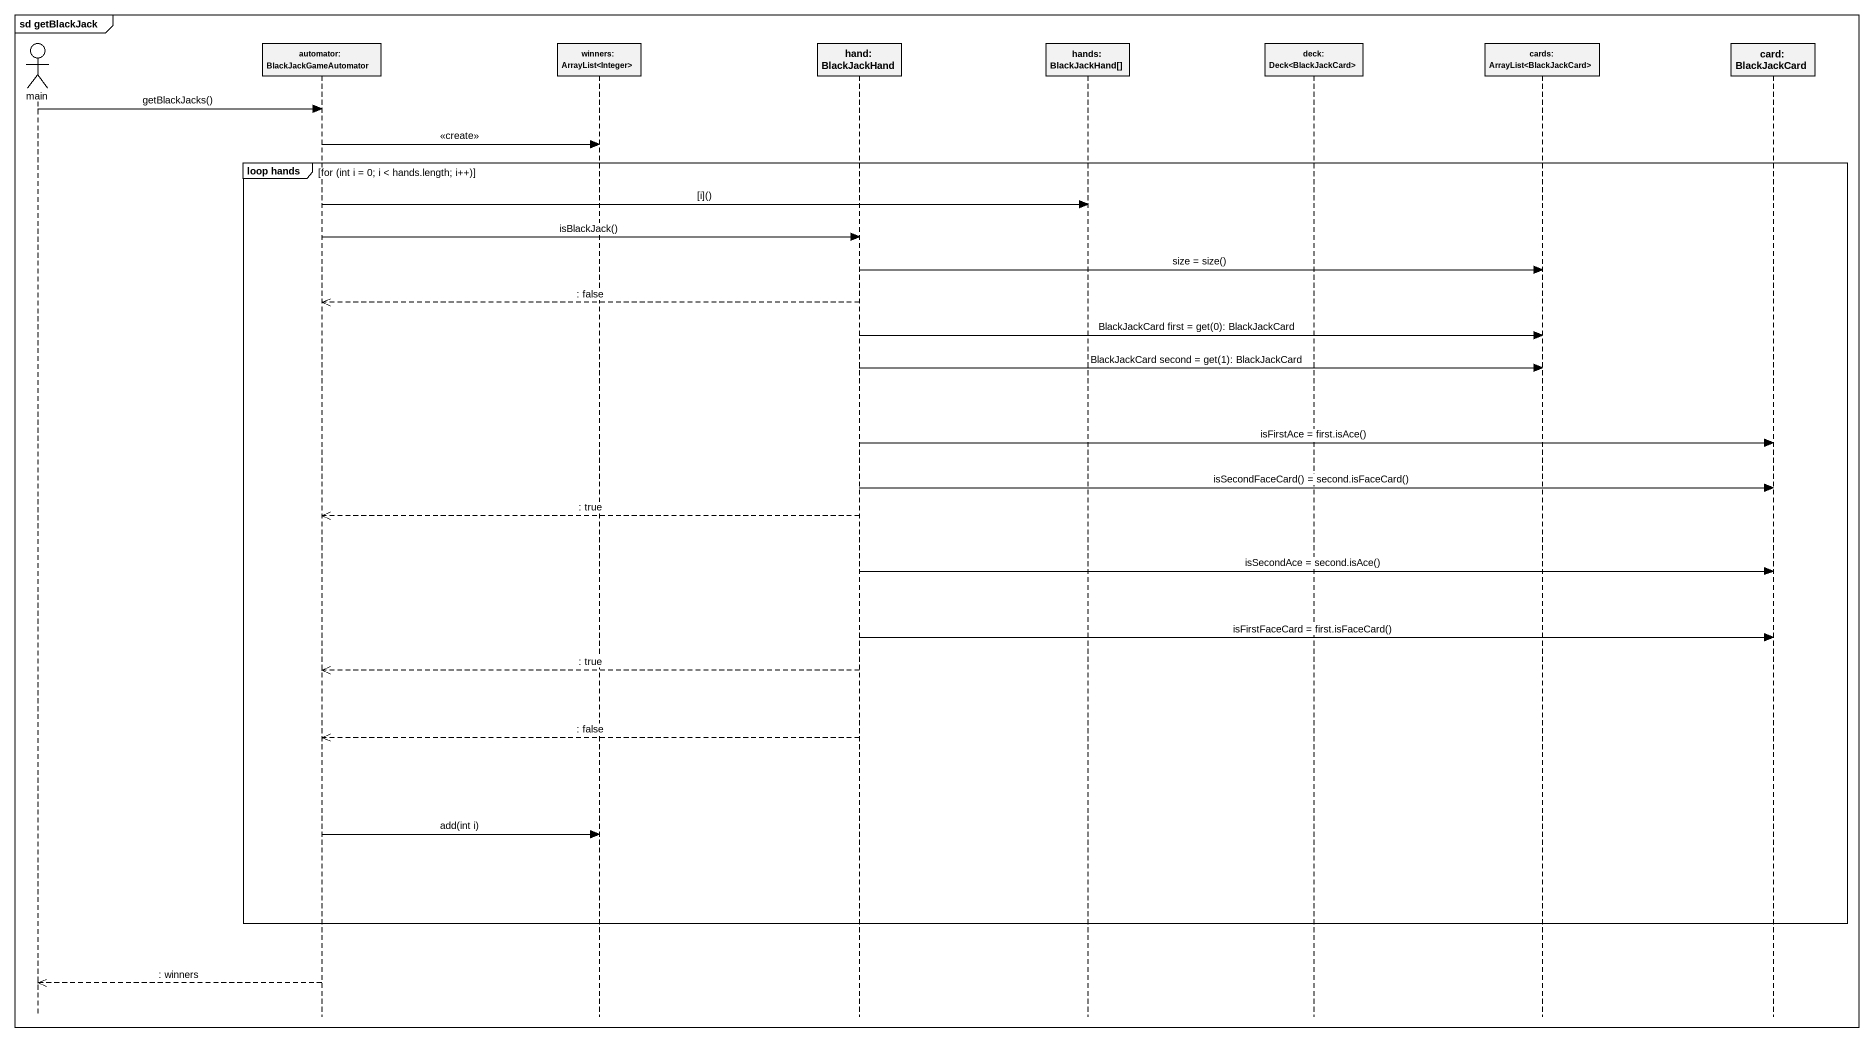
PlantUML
@startuml
mainframe sd getBlackJack
hide footbox
actor main
participant "automator: BlackJackGameAutomator" as automator
participant "winners: ArrayList<Integer>" as winners_ArrayList_Integer
participant "hand: BlackJackHand" as hand_BlackJackHand
participant "hands: BlackJackHand[]" as hands_BlackJackHand
participant "deck: Deck<BlackJackCard>" as deck_Deck_BlackJackCard
participant "cards: ArrayList<BlackJackCard>" as cards_ArrayList
participant "card: BlackJackCard" as card_BlackJackCard

main -> automator : getBlackJacks()
automator -> winners_ArrayList_Integer : <<create>>
group loop hands [for (int i = 0; i < hands.length; i++)]
  automator -> hands_BlackJackHand : [i]()
  automator -> hand_BlackJackHand : isBlackJack()
  hand_BlackJackHand -> cards_ArrayList : size = size()
  hand_BlackJackHand -->> automator : : false
  hand_BlackJackHand -> cards_ArrayList : BlackJackCard first = get(0): BlackJackCard
  hand_BlackJackHand -> cards_ArrayList : BlackJackCard second = get(1): BlackJackCard
  hand_BlackJackHand -> card_BlackJackCard : isFirstAce = first.isAce()
  hand_BlackJackHand -> card_BlackJackCard : isSecondFaceCard() = second.isFaceCard()
  hand_BlackJackHand -->> automator : : true
  hand_BlackJackHand -> card_BlackJackCard : isSecondAce = second.isAce()
  hand_BlackJackHand -> card_BlackJackCard : isFirstFaceCard = first.isFaceCard()
  hand_BlackJackHand -->> automator : : true
  hand_BlackJackHand -->> automator : : false
  automator -> winners_ArrayList_Integer : add(int i)
end
automator -->> main : : winners
@enduml
